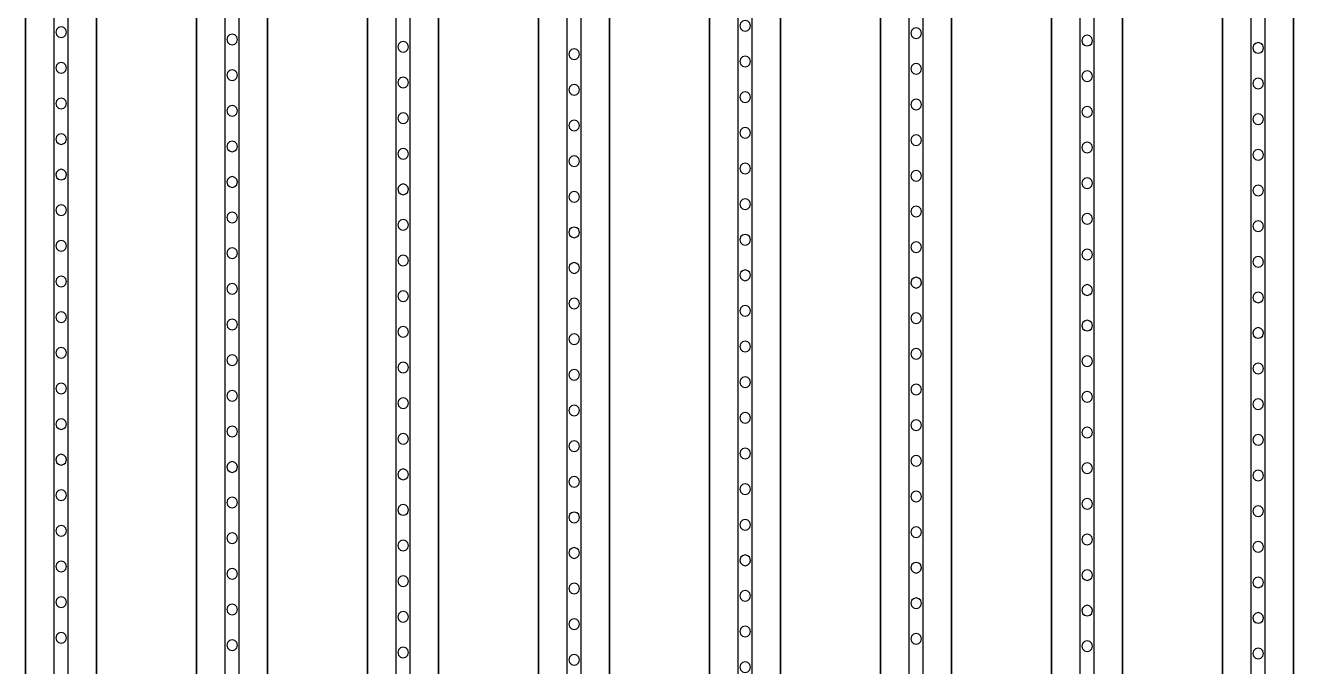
# Model space of a CAD drawing. Header units: metres. Extents: x -1550 to 1550, y -904 to 26100.
# Drawn here: x 204 to 382, y 6277.6 to 6367.6 of the extents above; entities that cross this region are included whole.
import ezdxf

# ---------------------------------------------------------------- set-up
doc = ezdxf.new("R2010")
doc.units = ezdxf.units.M
for name, color, linetype in [('Metal', 4, 'CONTINUOUS'), ('pattern_ionp', 7, 'CONTINUOUS'), ('Polyimide', 3, 'CONTINUOUS'), ('Polyimide_Negative', 5, 'CONTINUOUS')]:
    doc.layers.add(name, color=color, linetype=linetype)

msp = doc.modelspace()

# ---------------------------------------------------------------- linework, layer by layer
at = {"layer": 'Metal'}
for points in [[(210, 2040.25), (210, 11993.5), (208, 11993.5), (208, 11993.5), (208, 2040.25)], [(234, 2294.21), (234, 11993.5), (232, 11993.5), (232, 11993.5), (232, 2294.21)], [(258, 2548.18), (258, 11993.5), (256, 11993.5), (256, 11993.5), (256, 2548.18)], [(282, 2802.15), (282, 11993.5), (280, 11993.5), (280, 11993.5), (280, 2802.15)], [(306, 3056.12), (306, 11993.5), (304, 11993.5), (304, 11993.5), (304, 3056.12)], [(330, 3310.09), (330, 11993.5), (328, 11993.5), (328, 11993.5), (328, 3310.09)], [(354, 3564.06), (354, 11993.5), (352, 11993.5), (352, 11993.5), (352, 3564.06)], [(378, 3818.02), (378, 11993.5), (376, 11993.5), (376, 11993.5), (376, 3818.02)]]:
    msp.add_lwpolyline(points, dxfattribs=at)
at = {"layer": 'pattern_ionp'}
for points in [[(209.79, 6366.69), (209.69, 6367.06), (209.41, 6367.34), (209.04, 6367.44), (208.66, 6367.34), (208.39, 6367.06), (208.29, 6366.69), (208.39, 6366.31), (208.66, 6366.04), (209.04, 6365.94), (209.41, 6366.04), (209.69, 6366.31), (209.79, 6366.69)], [(305.79, 6367.56), (305.69, 6367.94), (305.41, 6368.21), (305.04, 6368.31), (304.66, 6368.21), (304.39, 6367.94), (304.29, 6367.56), (304.39, 6367.19), (304.66, 6366.91), (305.04, 6366.81), (305.41, 6366.91), (305.69, 6367.19), (305.79, 6367.56)], [(329.79, 6366.53), (329.69, 6366.91), (329.41, 6367.18), (329.04, 6367.28), (328.66, 6367.18), (328.39, 6366.91), (328.29, 6366.53), (328.39, 6366.16), (328.66, 6365.88), (329.04, 6365.78), (329.41, 6365.88), (329.69, 6366.16), (329.79, 6366.53)], [(233.79, 6365.66), (233.69, 6366.03), (233.41, 6366.31), (233.04, 6366.41), (232.66, 6366.31), (232.39, 6366.03), (232.29, 6365.66), (232.39, 6365.28), (232.66, 6365.01), (233.04, 6364.91), (233.41, 6365.01), (233.69, 6365.28), (233.79, 6365.66)], [(257.79, 6364.63), (257.69, 6365), (257.41, 6365.28), (257.04, 6365.38), (256.66, 6365.28), (256.39, 6365), (256.29, 6364.63), (256.39, 6364.25), (256.66, 6363.98), (257.04, 6363.88), (257.41, 6363.98), (257.69, 6364.25), (257.79, 6364.63)], [(353.79, 6365.5), (353.69, 6365.87), (353.41, 6366.15), (353.04, 6366.25), (352.66, 6366.15), (352.39, 6365.87), (352.29, 6365.5), (352.39, 6365.12), (352.66, 6364.85), (353.04, 6364.75), (353.41, 6364.85), (353.69, 6365.12), (353.79, 6365.5)], [(281.79, 6363.59), (281.69, 6363.97), (281.41, 6364.24), (281.04, 6364.34), (280.66, 6364.24), (280.39, 6363.97), (280.29, 6363.59), (280.39, 6363.22), (280.66, 6362.94), (281.04, 6362.84), (281.41, 6362.94), (281.69, 6363.22), (281.79, 6363.59)], [(377.79, 6364.47), (377.69, 6364.84), (377.41, 6365.12), (377.04, 6365.22), (376.66, 6365.12), (376.39, 6364.84), (376.29, 6364.47), (376.39, 6364.09), (376.66, 6363.82), (377.04, 6363.72), (377.41, 6363.82), (377.69, 6364.09), (377.79, 6364.47)], [(209.79, 6361.69), (209.69, 6362.06), (209.41, 6362.34), (209.04, 6362.44), (208.66, 6362.34), (208.39, 6362.06), (208.29, 6361.69), (208.39, 6361.31), (208.66, 6361.04), (209.04, 6360.94), (209.41, 6361.04), (209.69, 6361.31), (209.79, 6361.69)], [(305.79, 6362.56), (305.69, 6362.94), (305.41, 6363.21), (305.04, 6363.31), (304.66, 6363.21), (304.39, 6362.94), (304.29, 6362.56), (304.39, 6362.19), (304.66, 6361.91), (305.04, 6361.81), (305.41, 6361.91), (305.69, 6362.19), (305.79, 6362.56)], [(329.79, 6361.53), (329.69, 6361.91), (329.41, 6362.18), (329.04, 6362.28), (328.66, 6362.18), (328.39, 6361.91), (328.29, 6361.53), (328.39, 6361.16), (328.66, 6360.88), (329.04, 6360.78), (329.41, 6360.88), (329.69, 6361.16), (329.79, 6361.53)], [(233.79, 6360.66), (233.69, 6361.03), (233.41, 6361.31), (233.04, 6361.41), (232.66, 6361.31), (232.39, 6361.03), (232.29, 6360.66), (232.39, 6360.28), (232.66, 6360.01), (233.04, 6359.91), (233.41, 6360.01), (233.69, 6360.28), (233.79, 6360.66)], [(257.79, 6359.63), (257.69, 6360), (257.41, 6360.28), (257.04, 6360.38), (256.66, 6360.28), (256.39, 6360), (256.29, 6359.63), (256.39, 6359.25), (256.66, 6358.98), (257.04, 6358.88), (257.41, 6358.98), (257.69, 6359.25), (257.79, 6359.63)], [(353.79, 6360.5), (353.69, 6360.87), (353.41, 6361.15), (353.04, 6361.25), (352.66, 6361.15), (352.39, 6360.87), (352.29, 6360.5), (352.39, 6360.12), (352.66, 6359.85), (353.04, 6359.75), (353.41, 6359.85), (353.69, 6360.12), (353.79, 6360.5)], [(377.79, 6359.47), (377.69, 6359.84), (377.41, 6360.12), (377.04, 6360.22), (376.66, 6360.12), (376.39, 6359.84), (376.29, 6359.47), (376.39, 6359.09), (376.66, 6358.82), (377.04, 6358.72), (377.41, 6358.82), (377.69, 6359.09), (377.79, 6359.47)], [(281.79, 6358.59), (281.69, 6358.97), (281.41, 6359.24), (281.04, 6359.34), (280.66, 6359.24), (280.39, 6358.97), (280.29, 6358.59), (280.39, 6358.22), (280.66, 6357.94), (281.04, 6357.84), (281.41, 6357.94), (281.69, 6358.22), (281.79, 6358.59)], [(305.79, 6357.56), (305.69, 6357.94), (305.41, 6358.21), (305.04, 6358.31), (304.66, 6358.21), (304.39, 6357.94), (304.29, 6357.56), (304.39, 6357.19), (304.66, 6356.91), (305.04, 6356.81), (305.41, 6356.91), (305.69, 6357.19), (305.79, 6357.56)], [(209.79, 6356.69), (209.69, 6357.06), (209.41, 6357.34), (209.04, 6357.44), (208.66, 6357.34), (208.39, 6357.06), (208.29, 6356.69), (208.39, 6356.31), (208.66, 6356.04), (209.04, 6355.94), (209.41, 6356.04), (209.69, 6356.31), (209.79, 6356.69)], [(233.79, 6355.66), (233.69, 6356.03), (233.41, 6356.31), (233.04, 6356.41), (232.66, 6356.31), (232.39, 6356.03), (232.29, 6355.66), (232.39, 6355.28), (232.66, 6355.01), (233.04, 6354.91), (233.41, 6355.01), (233.69, 6355.28), (233.79, 6355.66)], [(329.79, 6356.53), (329.69, 6356.91), (329.41, 6357.18), (329.04, 6357.28), (328.66, 6357.18), (328.39, 6356.91), (328.29, 6356.53), (328.39, 6356.16), (328.66, 6355.88), (329.04, 6355.78), (329.41, 6355.88), (329.69, 6356.16), (329.79, 6356.53)], [(257.79, 6354.63), (257.69, 6355), (257.41, 6355.28), (257.04, 6355.38), (256.66, 6355.28), (256.39, 6355), (256.29, 6354.63), (256.39, 6354.25), (256.66, 6353.98), (257.04, 6353.88), (257.41, 6353.98), (257.69, 6354.25), (257.79, 6354.63)], [(353.79, 6355.5), (353.69, 6355.87), (353.41, 6356.15), (353.04, 6356.25), (352.66, 6356.15), (352.39, 6355.87), (352.29, 6355.5), (352.39, 6355.12), (352.66, 6354.85), (353.04, 6354.75), (353.41, 6354.85), (353.69, 6355.12), (353.79, 6355.5)], [(377.79, 6354.47), (377.69, 6354.84), (377.41, 6355.12), (377.04, 6355.22), (376.66, 6355.12), (376.39, 6354.84), (376.29, 6354.47), (376.39, 6354.09), (376.66, 6353.82), (377.04, 6353.72), (377.41, 6353.82), (377.69, 6354.09), (377.79, 6354.47)], [(281.79, 6353.59), (281.69, 6353.97), (281.41, 6354.24), (281.04, 6354.34), (280.66, 6354.24), (280.39, 6353.97), (280.29, 6353.59), (280.39, 6353.22), (280.66, 6352.94), (281.04, 6352.84), (281.41, 6352.94), (281.69, 6353.22), (281.79, 6353.59)], [(305.79, 6352.56), (305.69, 6352.94), (305.41, 6353.21), (305.04, 6353.31), (304.66, 6353.21), (304.39, 6352.94), (304.29, 6352.56), (304.39, 6352.19), (304.66, 6351.91), (305.04, 6351.81), (305.41, 6351.91), (305.69, 6352.19), (305.79, 6352.56)], [(209.79, 6351.69), (209.69, 6352.06), (209.41, 6352.34), (209.04, 6352.44), (208.66, 6352.34), (208.39, 6352.06), (208.29, 6351.69), (208.39, 6351.31), (208.66, 6351.04), (209.04, 6350.94), (209.41, 6351.04), (209.69, 6351.31), (209.79, 6351.69)], [(233.79, 6350.66), (233.69, 6351.03), (233.41, 6351.31), (233.04, 6351.41), (232.66, 6351.31), (232.39, 6351.03), (232.29, 6350.66), (232.39, 6350.28), (232.66, 6350.01), (233.04, 6349.91), (233.41, 6350.01), (233.69, 6350.28), (233.79, 6350.66)], [(329.79, 6351.53), (329.69, 6351.91), (329.41, 6352.18), (329.04, 6352.28), (328.66, 6352.18), (328.39, 6351.91), (328.29, 6351.53), (328.39, 6351.16), (328.66, 6350.88), (329.04, 6350.78), (329.41, 6350.88), (329.69, 6351.16), (329.79, 6351.53)], [(353.79, 6350.5), (353.69, 6350.87), (353.41, 6351.15), (353.04, 6351.25), (352.66, 6351.15), (352.39, 6350.87), (352.29, 6350.5), (352.39, 6350.12), (352.66, 6349.85), (353.04, 6349.75), (353.41, 6349.85), (353.69, 6350.12), (353.79, 6350.5)], [(257.79, 6349.63), (257.69, 6350), (257.41, 6350.28), (257.04, 6350.38), (256.66, 6350.28), (256.39, 6350), (256.29, 6349.63), (256.39, 6349.25), (256.66, 6348.98), (257.04, 6348.88), (257.41, 6348.98), (257.69, 6349.25), (257.79, 6349.63)], [(281.79, 6348.59), (281.69, 6348.97), (281.41, 6349.24), (281.04, 6349.34), (280.66, 6349.24), (280.39, 6348.97), (280.29, 6348.59), (280.39, 6348.22), (280.66, 6347.94), (281.04, 6347.84), (281.41, 6347.94), (281.69, 6348.22), (281.79, 6348.59)], [(377.79, 6349.47), (377.69, 6349.84), (377.41, 6350.12), (377.04, 6350.22), (376.66, 6350.12), (376.39, 6349.84), (376.29, 6349.47), (376.39, 6349.09), (376.66, 6348.82), (377.04, 6348.72), (377.41, 6348.82), (377.69, 6349.09), (377.79, 6349.47)], [(305.79, 6347.56), (305.69, 6347.94), (305.41, 6348.21), (305.04, 6348.31), (304.66, 6348.21), (304.39, 6347.94), (304.29, 6347.56), (304.39, 6347.19), (304.66, 6346.91), (305.04, 6346.81), (305.41, 6346.91), (305.69, 6347.19), (305.79, 6347.56)], [(209.79, 6346.69), (209.69, 6347.06), (209.41, 6347.34), (209.04, 6347.44), (208.66, 6347.34), (208.39, 6347.06), (208.29, 6346.69), (208.39, 6346.31), (208.66, 6346.04), (209.04, 6345.94), (209.41, 6346.04), (209.69, 6346.31), (209.79, 6346.69)], [(233.79, 6345.66), (233.69, 6346.03), (233.41, 6346.31), (233.04, 6346.41), (232.66, 6346.31), (232.39, 6346.03), (232.29, 6345.66), (232.39, 6345.28), (232.66, 6345.01), (233.04, 6344.91), (233.41, 6345.01), (233.69, 6345.28), (233.79, 6345.66)], [(329.79, 6346.53), (329.69, 6346.91), (329.41, 6347.18), (329.04, 6347.28), (328.66, 6347.18), (328.39, 6346.91), (328.29, 6346.53), (328.39, 6346.16), (328.66, 6345.88), (329.04, 6345.78), (329.41, 6345.88), (329.69, 6346.16), (329.79, 6346.53)], [(353.79, 6345.5), (353.69, 6345.87), (353.41, 6346.15), (353.04, 6346.25), (352.66, 6346.15), (352.39, 6345.87), (352.29, 6345.5), (352.39, 6345.12), (352.66, 6344.85), (353.04, 6344.75), (353.41, 6344.85), (353.69, 6345.12), (353.79, 6345.5)], [(257.79, 6344.63), (257.69, 6345), (257.41, 6345.28), (257.04, 6345.38), (256.66, 6345.28), (256.39, 6345), (256.29, 6344.63), (256.39, 6344.25), (256.66, 6343.98), (257.04, 6343.88), (257.41, 6343.98), (257.69, 6344.25), (257.79, 6344.63)], [(281.79, 6343.59), (281.69, 6343.97), (281.41, 6344.24), (281.04, 6344.34), (280.66, 6344.24), (280.39, 6343.97), (280.29, 6343.59), (280.39, 6343.22), (280.66, 6342.94), (281.04, 6342.84), (281.41, 6342.94), (281.69, 6343.22), (281.79, 6343.59)], [(377.79, 6344.47), (377.69, 6344.84), (377.41, 6345.12), (377.04, 6345.22), (376.66, 6345.12), (376.39, 6344.84), (376.29, 6344.47), (376.39, 6344.09), (376.66, 6343.82), (377.04, 6343.72), (377.41, 6343.82), (377.69, 6344.09), (377.79, 6344.47)], [(209.79, 6341.69), (209.69, 6342.06), (209.41, 6342.34), (209.04, 6342.44), (208.66, 6342.34), (208.39, 6342.06), (208.29, 6341.69), (208.39, 6341.31), (208.66, 6341.04), (209.04, 6340.94), (209.41, 6341.04), (209.69, 6341.31), (209.79, 6341.69)], [(305.79, 6342.56), (305.69, 6342.94), (305.41, 6343.21), (305.04, 6343.31), (304.66, 6343.21), (304.39, 6342.94), (304.29, 6342.56), (304.39, 6342.19), (304.66, 6341.91), (305.04, 6341.81), (305.41, 6341.91), (305.69, 6342.19), (305.79, 6342.56)], [(329.79, 6341.53), (329.69, 6341.91), (329.41, 6342.18), (329.04, 6342.28), (328.66, 6342.18), (328.39, 6341.91), (328.29, 6341.53), (328.39, 6341.16), (328.66, 6340.88), (329.04, 6340.78), (329.41, 6340.88), (329.69, 6341.16), (329.79, 6341.53)], [(233.79, 6340.66), (233.69, 6341.03), (233.41, 6341.31), (233.04, 6341.41), (232.66, 6341.31), (232.39, 6341.03), (232.29, 6340.66), (232.39, 6340.28), (232.66, 6340.01), (233.04, 6339.91), (233.41, 6340.01), (233.69, 6340.28), (233.79, 6340.66)], [(257.79, 6339.63), (257.69, 6340), (257.41, 6340.28), (257.04, 6340.38), (256.66, 6340.28), (256.39, 6340), (256.29, 6339.63), (256.39, 6339.25), (256.66, 6338.98), (257.04, 6338.88), (257.41, 6338.98), (257.69, 6339.25), (257.79, 6339.63)], [(353.79, 6340.5), (353.69, 6340.87), (353.41, 6341.15), (353.04, 6341.25), (352.66, 6341.15), (352.39, 6340.87), (352.29, 6340.5), (352.39, 6340.12), (352.66, 6339.85), (353.04, 6339.75), (353.41, 6339.85), (353.69, 6340.12), (353.79, 6340.5)], [(281.79, 6338.59), (281.69, 6338.97), (281.41, 6339.24), (281.04, 6339.34), (280.66, 6339.24), (280.39, 6338.97), (280.29, 6338.59), (280.39, 6338.22), (280.66, 6337.94), (281.04, 6337.84), (281.41, 6337.94), (281.69, 6338.22), (281.79, 6338.59)], [(377.79, 6339.47), (377.69, 6339.84), (377.41, 6340.12), (377.04, 6340.22), (376.66, 6340.12), (376.39, 6339.84), (376.29, 6339.47), (376.39, 6339.09), (376.66, 6338.82), (377.04, 6338.72), (377.41, 6338.82), (377.69, 6339.09), (377.79, 6339.47)], [(209.79, 6336.69), (209.69, 6337.06), (209.41, 6337.34), (209.04, 6337.44), (208.66, 6337.34), (208.39, 6337.06), (208.29, 6336.69), (208.39, 6336.31), (208.66, 6336.04), (209.04, 6335.94), (209.41, 6336.04), (209.69, 6336.31), (209.79, 6336.69)], [(305.79, 6337.56), (305.69, 6337.94), (305.41, 6338.21), (305.04, 6338.31), (304.66, 6338.21), (304.39, 6337.94), (304.29, 6337.56), (304.39, 6337.19), (304.66, 6336.91), (305.04, 6336.81), (305.41, 6336.91), (305.69, 6337.19), (305.79, 6337.56)], [(329.79, 6336.53), (329.69, 6336.91), (329.41, 6337.18), (329.04, 6337.28), (328.66, 6337.18), (328.39, 6336.91), (328.29, 6336.53), (328.39, 6336.16), (328.66, 6335.88), (329.04, 6335.78), (329.41, 6335.88), (329.69, 6336.16), (329.79, 6336.53)], [(233.79, 6335.66), (233.69, 6336.03), (233.41, 6336.31), (233.04, 6336.41), (232.66, 6336.31), (232.39, 6336.03), (232.29, 6335.66), (232.39, 6335.28), (232.66, 6335.01), (233.04, 6334.91), (233.41, 6335.01), (233.69, 6335.28), (233.79, 6335.66)], [(257.79, 6334.63), (257.69, 6335), (257.41, 6335.28), (257.04, 6335.38), (256.66, 6335.28), (256.39, 6335), (256.29, 6334.63), (256.39, 6334.25), (256.66, 6333.98), (257.04, 6333.88), (257.41, 6333.98), (257.69, 6334.25), (257.79, 6334.63)], [(353.79, 6335.5), (353.69, 6335.87), (353.41, 6336.15), (353.04, 6336.25), (352.66, 6336.15), (352.39, 6335.87), (352.29, 6335.5), (352.39, 6335.12), (352.66, 6334.85), (353.04, 6334.75), (353.41, 6334.85), (353.69, 6335.12), (353.79, 6335.5)], [(377.79, 6334.47), (377.69, 6334.84), (377.41, 6335.12), (377.04, 6335.22), (376.66, 6335.12), (376.39, 6334.84), (376.29, 6334.47), (376.39, 6334.09), (376.66, 6333.82), (377.04, 6333.72), (377.41, 6333.82), (377.69, 6334.09), (377.79, 6334.47)], [(281.79, 6333.59), (281.69, 6333.97), (281.41, 6334.24), (281.04, 6334.34), (280.66, 6334.24), (280.39, 6333.97), (280.29, 6333.59), (280.39, 6333.22), (280.66, 6332.94), (281.04, 6332.84), (281.41, 6332.94), (281.69, 6333.22), (281.79, 6333.59)], [(305.79, 6332.56), (305.69, 6332.94), (305.41, 6333.21), (305.04, 6333.31), (304.66, 6333.21), (304.39, 6332.94), (304.29, 6332.56), (304.39, 6332.19), (304.66, 6331.91), (305.04, 6331.81), (305.41, 6331.91), (305.69, 6332.19), (305.79, 6332.56)], [(209.79, 6331.69), (209.69, 6332.06), (209.41, 6332.34), (209.04, 6332.44), (208.66, 6332.34), (208.39, 6332.06), (208.29, 6331.69), (208.39, 6331.31), (208.66, 6331.04), (209.04, 6330.94), (209.41, 6331.04), (209.69, 6331.31), (209.79, 6331.69)], [(329.79, 6331.53), (329.69, 6331.91), (329.41, 6332.18), (329.04, 6332.28), (328.66, 6332.18), (328.39, 6331.91), (328.29, 6331.53), (328.39, 6331.16), (328.66, 6330.88), (329.04, 6330.78), (329.41, 6330.88), (329.69, 6331.16), (329.79, 6331.53)], [(233.79, 6330.66), (233.69, 6331.03), (233.41, 6331.31), (233.04, 6331.41), (232.66, 6331.31), (232.39, 6331.03), (232.29, 6330.66), (232.39, 6330.28), (232.66, 6330.01), (233.04, 6329.91), (233.41, 6330.01), (233.69, 6330.28), (233.79, 6330.66)], [(257.79, 6329.63), (257.69, 6330), (257.41, 6330.28), (257.04, 6330.38), (256.66, 6330.28), (256.39, 6330), (256.29, 6329.63), (256.39, 6329.25), (256.66, 6328.98), (257.04, 6328.88), (257.41, 6328.98), (257.69, 6329.25), (257.79, 6329.63)], [(353.79, 6330.5), (353.69, 6330.87), (353.41, 6331.15), (353.04, 6331.25), (352.66, 6331.15), (352.39, 6330.87), (352.29, 6330.5), (352.39, 6330.12), (352.66, 6329.85), (353.04, 6329.75), (353.41, 6329.85), (353.69, 6330.12), (353.79, 6330.5)], [(377.79, 6329.47), (377.69, 6329.84), (377.41, 6330.12), (377.04, 6330.22), (376.66, 6330.12), (376.39, 6329.84), (376.29, 6329.47), (376.39, 6329.09), (376.66, 6328.82), (377.04, 6328.72), (377.41, 6328.82), (377.69, 6329.09), (377.79, 6329.47)], [(281.79, 6328.59), (281.69, 6328.97), (281.41, 6329.24), (281.04, 6329.34), (280.66, 6329.24), (280.39, 6328.97), (280.29, 6328.59), (280.39, 6328.22), (280.66, 6327.94), (281.04, 6327.84), (281.41, 6327.94), (281.69, 6328.22), (281.79, 6328.59)], [(305.79, 6327.56), (305.69, 6327.94), (305.41, 6328.21), (305.04, 6328.31), (304.66, 6328.21), (304.39, 6327.94), (304.29, 6327.56), (304.39, 6327.19), (304.66, 6326.91), (305.04, 6326.81), (305.41, 6326.91), (305.69, 6327.19), (305.79, 6327.56)], [(209.79, 6326.69), (209.69, 6327.06), (209.41, 6327.34), (209.04, 6327.44), (208.66, 6327.34), (208.39, 6327.06), (208.29, 6326.69), (208.39, 6326.31), (208.66, 6326.04), (209.04, 6325.94), (209.41, 6326.04), (209.69, 6326.31), (209.79, 6326.69)], [(233.79, 6325.66), (233.69, 6326.03), (233.41, 6326.31), (233.04, 6326.41), (232.66, 6326.31), (232.39, 6326.03), (232.29, 6325.66), (232.39, 6325.28), (232.66, 6325.01), (233.04, 6324.91), (233.41, 6325.01), (233.69, 6325.28), (233.79, 6325.66)], [(329.79, 6326.53), (329.69, 6326.91), (329.41, 6327.18), (329.04, 6327.28), (328.66, 6327.18), (328.39, 6326.91), (328.29, 6326.53), (328.39, 6326.16), (328.66, 6325.88), (329.04, 6325.78), (329.41, 6325.88), (329.69, 6326.16), (329.79, 6326.53)], [(353.79, 6325.5), (353.69, 6325.87), (353.41, 6326.15), (353.04, 6326.25), (352.66, 6326.15), (352.39, 6325.87), (352.29, 6325.5), (352.39, 6325.12), (352.66, 6324.85), (353.04, 6324.75), (353.41, 6324.85), (353.69, 6325.12), (353.79, 6325.5)], [(257.79, 6324.63), (257.69, 6325), (257.41, 6325.28), (257.04, 6325.38), (256.66, 6325.28), (256.39, 6325), (256.29, 6324.63), (256.39, 6324.25), (256.66, 6323.98), (257.04, 6323.88), (257.41, 6323.98), (257.69, 6324.25), (257.79, 6324.63)], [(281.79, 6323.59), (281.69, 6323.97), (281.41, 6324.24), (281.04, 6324.34), (280.66, 6324.24), (280.39, 6323.97), (280.29, 6323.59), (280.39, 6323.22), (280.66, 6322.94), (281.04, 6322.84), (281.41, 6322.94), (281.69, 6323.22), (281.79, 6323.59)], [(377.79, 6324.47), (377.69, 6324.84), (377.41, 6325.12), (377.04, 6325.22), (376.66, 6325.12), (376.39, 6324.84), (376.29, 6324.47), (376.39, 6324.09), (376.66, 6323.82), (377.04, 6323.72), (377.41, 6323.82), (377.69, 6324.09), (377.79, 6324.47)], [(305.79, 6322.56), (305.69, 6322.94), (305.41, 6323.21), (305.04, 6323.31), (304.66, 6323.21), (304.39, 6322.94), (304.29, 6322.56), (304.39, 6322.19), (304.66, 6321.91), (305.04, 6321.81), (305.41, 6321.91), (305.69, 6322.19), (305.79, 6322.56)], [(209.79, 6321.69), (209.69, 6322.06), (209.41, 6322.34), (209.04, 6322.44), (208.66, 6322.34), (208.39, 6322.06), (208.29, 6321.69), (208.39, 6321.31), (208.66, 6321.04), (209.04, 6320.94), (209.41, 6321.04), (209.69, 6321.31), (209.79, 6321.69)], [(233.79, 6320.66), (233.69, 6321.03), (233.41, 6321.31), (233.04, 6321.41), (232.66, 6321.31), (232.39, 6321.03), (232.29, 6320.66), (232.39, 6320.28), (232.66, 6320.01), (233.04, 6319.91), (233.41, 6320.01), (233.69, 6320.28), (233.79, 6320.66)], [(329.79, 6321.53), (329.69, 6321.91), (329.41, 6322.18), (329.04, 6322.28), (328.66, 6322.18), (328.39, 6321.91), (328.29, 6321.53), (328.39, 6321.16), (328.66, 6320.88), (329.04, 6320.78), (329.41, 6320.88), (329.69, 6321.16), (329.79, 6321.53)], [(353.79, 6320.5), (353.69, 6320.87), (353.41, 6321.15), (353.04, 6321.25), (352.66, 6321.15), (352.39, 6320.87), (352.29, 6320.5), (352.39, 6320.12), (352.66, 6319.85), (353.04, 6319.75), (353.41, 6319.85), (353.69, 6320.12), (353.79, 6320.5)], [(257.79, 6319.63), (257.69, 6320), (257.41, 6320.28), (257.04, 6320.38), (256.66, 6320.28), (256.39, 6320), (256.29, 6319.63), (256.39, 6319.25), (256.66, 6318.98), (257.04, 6318.88), (257.41, 6318.98), (257.69, 6319.25), (257.79, 6319.63)], [(281.79, 6318.59), (281.69, 6318.97), (281.41, 6319.24), (281.04, 6319.34), (280.66, 6319.24), (280.39, 6318.97), (280.29, 6318.59), (280.39, 6318.22), (280.66, 6317.94), (281.04, 6317.84), (281.41, 6317.94), (281.69, 6318.22), (281.79, 6318.59)], [(377.79, 6319.47), (377.69, 6319.84), (377.41, 6320.12), (377.04, 6320.22), (376.66, 6320.12), (376.39, 6319.84), (376.29, 6319.47), (376.39, 6319.09), (376.66, 6318.82), (377.04, 6318.72), (377.41, 6318.82), (377.69, 6319.09), (377.79, 6319.47)], [(209.79, 6316.69), (209.69, 6317.06), (209.41, 6317.34), (209.04, 6317.44), (208.66, 6317.34), (208.39, 6317.06), (208.29, 6316.69), (208.39, 6316.31), (208.66, 6316.04), (209.04, 6315.94), (209.41, 6316.04), (209.69, 6316.31), (209.79, 6316.69)], [(305.79, 6317.56), (305.69, 6317.94), (305.41, 6318.21), (305.04, 6318.31), (304.66, 6318.21), (304.39, 6317.94), (304.29, 6317.56), (304.39, 6317.19), (304.66, 6316.91), (305.04, 6316.81), (305.41, 6316.91), (305.69, 6317.19), (305.79, 6317.56)], [(329.79, 6316.53), (329.69, 6316.91), (329.41, 6317.18), (329.04, 6317.28), (328.66, 6317.18), (328.39, 6316.91), (328.29, 6316.53), (328.39, 6316.16), (328.66, 6315.88), (329.04, 6315.78), (329.41, 6315.88), (329.69, 6316.16), (329.79, 6316.53)], [(233.79, 6315.66), (233.69, 6316.03), (233.41, 6316.31), (233.04, 6316.41), (232.66, 6316.31), (232.39, 6316.03), (232.29, 6315.66), (232.39, 6315.28), (232.66, 6315.01), (233.04, 6314.91), (233.41, 6315.01), (233.69, 6315.28), (233.79, 6315.66)], [(353.79, 6315.5), (353.69, 6315.87), (353.41, 6316.15), (353.04, 6316.25), (352.66, 6316.15), (352.39, 6315.87), (352.29, 6315.5), (352.39, 6315.12), (352.66, 6314.85), (353.04, 6314.75), (353.41, 6314.85), (353.69, 6315.12), (353.79, 6315.5)], [(257.79, 6314.63), (257.69, 6315), (257.41, 6315.28), (257.04, 6315.38), (256.66, 6315.28), (256.39, 6315), (256.29, 6314.63), (256.39, 6314.25), (256.66, 6313.98), (257.04, 6313.88), (257.41, 6313.98), (257.69, 6314.25), (257.79, 6314.63)], [(281.79, 6313.59), (281.69, 6313.97), (281.41, 6314.24), (281.04, 6314.34), (280.66, 6314.24), (280.39, 6313.97), (280.29, 6313.59), (280.39, 6313.22), (280.66, 6312.94), (281.04, 6312.84), (281.41, 6312.94), (281.69, 6313.22), (281.79, 6313.59)], [(377.79, 6314.47), (377.69, 6314.84), (377.41, 6315.12), (377.04, 6315.22), (376.66, 6315.12), (376.39, 6314.84), (376.29, 6314.47), (376.39, 6314.09), (376.66, 6313.82), (377.04, 6313.72), (377.41, 6313.82), (377.69, 6314.09), (377.79, 6314.47)], [(209.79, 6311.69), (209.69, 6312.06), (209.41, 6312.34), (209.04, 6312.44), (208.66, 6312.34), (208.39, 6312.06), (208.29, 6311.69), (208.39, 6311.31), (208.66, 6311.04), (209.04, 6310.94), (209.41, 6311.04), (209.69, 6311.31), (209.79, 6311.69)], [(305.79, 6312.56), (305.69, 6312.94), (305.41, 6313.21), (305.04, 6313.31), (304.66, 6313.21), (304.39, 6312.94), (304.29, 6312.56), (304.39, 6312.19), (304.66, 6311.91), (305.04, 6311.81), (305.41, 6311.91), (305.69, 6312.19), (305.79, 6312.56)], [(329.79, 6311.53), (329.69, 6311.91), (329.41, 6312.18), (329.04, 6312.28), (328.66, 6312.18), (328.39, 6311.91), (328.29, 6311.53), (328.39, 6311.16), (328.66, 6310.88), (329.04, 6310.78), (329.41, 6310.88), (329.69, 6311.16), (329.79, 6311.53)], [(233.79, 6310.66), (233.69, 6311.03), (233.41, 6311.31), (233.04, 6311.41), (232.66, 6311.31), (232.39, 6311.03), (232.29, 6310.66), (232.39, 6310.28), (232.66, 6310.01), (233.04, 6309.91), (233.41, 6310.01), (233.69, 6310.28), (233.79, 6310.66)], [(257.79, 6309.63), (257.69, 6310), (257.41, 6310.28), (257.04, 6310.38), (256.66, 6310.28), (256.39, 6310), (256.29, 6309.63), (256.39, 6309.25), (256.66, 6308.98), (257.04, 6308.88), (257.41, 6308.98), (257.69, 6309.25), (257.79, 6309.63)], [(353.79, 6310.5), (353.69, 6310.87), (353.41, 6311.15), (353.04, 6311.25), (352.66, 6311.15), (352.39, 6310.87), (352.29, 6310.5), (352.39, 6310.12), (352.66, 6309.85), (353.04, 6309.75), (353.41, 6309.85), (353.69, 6310.12), (353.79, 6310.5)], [(377.79, 6309.47), (377.69, 6309.84), (377.41, 6310.12), (377.04, 6310.22), (376.66, 6310.12), (376.39, 6309.84), (376.29, 6309.47), (376.39, 6309.09), (376.66, 6308.82), (377.04, 6308.72), (377.41, 6308.82), (377.69, 6309.09), (377.79, 6309.47)], [(281.79, 6308.59), (281.69, 6308.97), (281.41, 6309.24), (281.04, 6309.34), (280.66, 6309.24), (280.39, 6308.97), (280.29, 6308.59), (280.39, 6308.22), (280.66, 6307.94), (281.04, 6307.84), (281.41, 6307.94), (281.69, 6308.22), (281.79, 6308.59)], [(209.79, 6306.69), (209.69, 6307.06), (209.41, 6307.34), (209.04, 6307.44), (208.66, 6307.34), (208.39, 6307.06), (208.29, 6306.69), (208.39, 6306.31), (208.66, 6306.04), (209.04, 6305.94), (209.41, 6306.04), (209.69, 6306.31), (209.79, 6306.69)], [(305.79, 6307.56), (305.69, 6307.94), (305.41, 6308.21), (305.04, 6308.31), (304.66, 6308.21), (304.39, 6307.94), (304.29, 6307.56), (304.39, 6307.19), (304.66, 6306.91), (305.04, 6306.81), (305.41, 6306.91), (305.69, 6307.19), (305.79, 6307.56)], [(329.79, 6306.53), (329.69, 6306.91), (329.41, 6307.18), (329.04, 6307.28), (328.66, 6307.18), (328.39, 6306.91), (328.29, 6306.53), (328.39, 6306.16), (328.66, 6305.88), (329.04, 6305.78), (329.41, 6305.88), (329.69, 6306.16), (329.79, 6306.53)], [(233.79, 6305.66), (233.69, 6306.03), (233.41, 6306.31), (233.04, 6306.41), (232.66, 6306.31), (232.39, 6306.03), (232.29, 6305.66), (232.39, 6305.28), (232.66, 6305.01), (233.04, 6304.91), (233.41, 6305.01), (233.69, 6305.28), (233.79, 6305.66)], [(257.79, 6304.63), (257.69, 6305), (257.41, 6305.28), (257.04, 6305.38), (256.66, 6305.28), (256.39, 6305), (256.29, 6304.63), (256.39, 6304.25), (256.66, 6303.98), (257.04, 6303.88), (257.41, 6303.98), (257.69, 6304.25), (257.79, 6304.63)], [(353.79, 6305.5), (353.69, 6305.87), (353.41, 6306.15), (353.04, 6306.25), (352.66, 6306.15), (352.39, 6305.87), (352.29, 6305.5), (352.39, 6305.12), (352.66, 6304.85), (353.04, 6304.75), (353.41, 6304.85), (353.69, 6305.12), (353.79, 6305.5)], [(377.79, 6304.47), (377.69, 6304.84), (377.41, 6305.12), (377.04, 6305.22), (376.66, 6305.12), (376.39, 6304.84), (376.29, 6304.47), (376.39, 6304.09), (376.66, 6303.82), (377.04, 6303.72), (377.41, 6303.82), (377.69, 6304.09), (377.79, 6304.47)], [(281.79, 6303.59), (281.69, 6303.97), (281.41, 6304.24), (281.04, 6304.34), (280.66, 6304.24), (280.39, 6303.97), (280.29, 6303.59), (280.39, 6303.22), (280.66, 6302.94), (281.04, 6302.84), (281.41, 6302.94), (281.69, 6303.22), (281.79, 6303.59)], [(305.79, 6302.56), (305.69, 6302.94), (305.41, 6303.21), (305.04, 6303.31), (304.66, 6303.21), (304.39, 6302.94), (304.29, 6302.56), (304.39, 6302.19), (304.66, 6301.91), (305.04, 6301.81), (305.41, 6301.91), (305.69, 6302.19), (305.79, 6302.56)], [(209.79, 6301.69), (209.69, 6302.06), (209.41, 6302.34), (209.04, 6302.44), (208.66, 6302.34), (208.39, 6302.06), (208.29, 6301.69), (208.39, 6301.31), (208.66, 6301.04), (209.04, 6300.94), (209.41, 6301.04), (209.69, 6301.31), (209.79, 6301.69)], [(233.79, 6300.66), (233.69, 6301.03), (233.41, 6301.31), (233.04, 6301.41), (232.66, 6301.31), (232.39, 6301.03), (232.29, 6300.66), (232.39, 6300.28), (232.66, 6300.01), (233.04, 6299.91), (233.41, 6300.01), (233.69, 6300.28), (233.79, 6300.66)], [(329.79, 6301.53), (329.69, 6301.91), (329.41, 6302.18), (329.04, 6302.28), (328.66, 6302.18), (328.39, 6301.91), (328.29, 6301.53), (328.39, 6301.16), (328.66, 6300.88), (329.04, 6300.78), (329.41, 6300.88), (329.69, 6301.16), (329.79, 6301.53)], [(353.79, 6300.5), (353.69, 6300.87), (353.41, 6301.15), (353.04, 6301.25), (352.66, 6301.15), (352.39, 6300.87), (352.29, 6300.5), (352.39, 6300.12), (352.66, 6299.85), (353.04, 6299.75), (353.41, 6299.85), (353.69, 6300.12), (353.79, 6300.5)], [(257.79, 6299.63), (257.69, 6300), (257.41, 6300.28), (257.04, 6300.38), (256.66, 6300.28), (256.39, 6300), (256.29, 6299.63), (256.39, 6299.25), (256.66, 6298.98), (257.04, 6298.88), (257.41, 6298.98), (257.69, 6299.25), (257.79, 6299.63)], [(377.79, 6299.47), (377.69, 6299.84), (377.41, 6300.12), (377.04, 6300.22), (376.66, 6300.12), (376.39, 6299.84), (376.29, 6299.47), (376.39, 6299.09), (376.66, 6298.82), (377.04, 6298.72), (377.41, 6298.82), (377.69, 6299.09), (377.79, 6299.47)], [(281.79, 6298.59), (281.69, 6298.97), (281.41, 6299.24), (281.04, 6299.34), (280.66, 6299.24), (280.39, 6298.97), (280.29, 6298.59), (280.39, 6298.22), (280.66, 6297.94), (281.04, 6297.84), (281.41, 6297.94), (281.69, 6298.22), (281.79, 6298.59)], [(305.79, 6297.56), (305.69, 6297.94), (305.41, 6298.21), (305.04, 6298.31), (304.66, 6298.21), (304.39, 6297.94), (304.29, 6297.56), (304.39, 6297.19), (304.66, 6296.91), (305.04, 6296.81), (305.41, 6296.91), (305.69, 6297.19), (305.79, 6297.56)], [(209.79, 6296.69), (209.69, 6297.06), (209.41, 6297.34), (209.04, 6297.44), (208.66, 6297.34), (208.39, 6297.06), (208.29, 6296.69), (208.39, 6296.31), (208.66, 6296.04), (209.04, 6295.94), (209.41, 6296.04), (209.69, 6296.31), (209.79, 6296.69)], [(233.79, 6295.66), (233.69, 6296.03), (233.41, 6296.31), (233.04, 6296.41), (232.66, 6296.31), (232.39, 6296.03), (232.29, 6295.66), (232.39, 6295.28), (232.66, 6295.01), (233.04, 6294.91), (233.41, 6295.01), (233.69, 6295.28), (233.79, 6295.66)], [(329.79, 6296.53), (329.69, 6296.91), (329.41, 6297.18), (329.04, 6297.28), (328.66, 6297.18), (328.39, 6296.91), (328.29, 6296.53), (328.39, 6296.16), (328.66, 6295.88), (329.04, 6295.78), (329.41, 6295.88), (329.69, 6296.16), (329.79, 6296.53)], [(353.79, 6295.5), (353.69, 6295.87), (353.41, 6296.15), (353.04, 6296.25), (352.66, 6296.15), (352.39, 6295.87), (352.29, 6295.5), (352.39, 6295.12), (352.66, 6294.85), (353.04, 6294.75), (353.41, 6294.85), (353.69, 6295.12), (353.79, 6295.5)], [(257.79, 6294.63), (257.69, 6295), (257.41, 6295.28), (257.04, 6295.38), (256.66, 6295.28), (256.39, 6295), (256.29, 6294.63), (256.39, 6294.25), (256.66, 6293.98), (257.04, 6293.88), (257.41, 6293.98), (257.69, 6294.25), (257.79, 6294.63)], [(281.79, 6293.59), (281.69, 6293.97), (281.41, 6294.24), (281.04, 6294.34), (280.66, 6294.24), (280.39, 6293.97), (280.29, 6293.59), (280.39, 6293.22), (280.66, 6292.94), (281.04, 6292.84), (281.41, 6292.94), (281.69, 6293.22), (281.79, 6293.59)], [(377.79, 6294.47), (377.69, 6294.84), (377.41, 6295.12), (377.04, 6295.22), (376.66, 6295.12), (376.39, 6294.84), (376.29, 6294.47), (376.39, 6294.09), (376.66, 6293.82), (377.04, 6293.72), (377.41, 6293.82), (377.69, 6294.09), (377.79, 6294.47)], [(209.79, 6291.69), (209.69, 6292.06), (209.41, 6292.34), (209.04, 6292.44), (208.66, 6292.34), (208.39, 6292.06), (208.29, 6291.69), (208.39, 6291.31), (208.66, 6291.04), (209.04, 6290.94), (209.41, 6291.04), (209.69, 6291.31), (209.79, 6291.69)], [(305.79, 6292.56), (305.69, 6292.94), (305.41, 6293.21), (305.04, 6293.31), (304.66, 6293.21), (304.39, 6292.94), (304.29, 6292.56), (304.39, 6292.19), (304.66, 6291.91), (305.04, 6291.81), (305.41, 6291.91), (305.69, 6292.19), (305.79, 6292.56)], [(233.79, 6290.66), (233.69, 6291.03), (233.41, 6291.31), (233.04, 6291.41), (232.66, 6291.31), (232.39, 6291.03), (232.29, 6290.66), (232.39, 6290.28), (232.66, 6290.01), (233.04, 6289.91), (233.41, 6290.01), (233.69, 6290.28), (233.79, 6290.66)], [(329.79, 6291.53), (329.69, 6291.91), (329.41, 6292.18), (329.04, 6292.28), (328.66, 6292.18), (328.39, 6291.91), (328.29, 6291.53), (328.39, 6291.16), (328.66, 6290.88), (329.04, 6290.78), (329.41, 6290.88), (329.69, 6291.16), (329.79, 6291.53)], [(353.79, 6290.5), (353.69, 6290.87), (353.41, 6291.15), (353.04, 6291.25), (352.66, 6291.15), (352.39, 6290.87), (352.29, 6290.5), (352.39, 6290.12), (352.66, 6289.85), (353.04, 6289.75), (353.41, 6289.85), (353.69, 6290.12), (353.79, 6290.5)], [(257.79, 6289.63), (257.69, 6290), (257.41, 6290.28), (257.04, 6290.38), (256.66, 6290.28), (256.39, 6290), (256.29, 6289.63), (256.39, 6289.25), (256.66, 6288.98), (257.04, 6288.88), (257.41, 6288.98), (257.69, 6289.25), (257.79, 6289.63)], [(281.79, 6288.59), (281.69, 6288.97), (281.41, 6289.24), (281.04, 6289.34), (280.66, 6289.24), (280.39, 6288.97), (280.29, 6288.59), (280.39, 6288.22), (280.66, 6287.94), (281.04, 6287.84), (281.41, 6287.94), (281.69, 6288.22), (281.79, 6288.59)], [(377.79, 6289.47), (377.69, 6289.84), (377.41, 6290.12), (377.04, 6290.22), (376.66, 6290.12), (376.39, 6289.84), (376.29, 6289.47), (376.39, 6289.09), (376.66, 6288.82), (377.04, 6288.72), (377.41, 6288.82), (377.69, 6289.09), (377.79, 6289.47)], [(209.79, 6286.69), (209.69, 6287.06), (209.41, 6287.34), (209.04, 6287.44), (208.66, 6287.34), (208.39, 6287.06), (208.29, 6286.69), (208.39, 6286.31), (208.66, 6286.04), (209.04, 6285.94), (209.41, 6286.04), (209.69, 6286.31), (209.79, 6286.69)], [(305.79, 6287.56), (305.69, 6287.94), (305.41, 6288.21), (305.04, 6288.31), (304.66, 6288.21), (304.39, 6287.94), (304.29, 6287.56), (304.39, 6287.19), (304.66, 6286.91), (305.04, 6286.81), (305.41, 6286.91), (305.69, 6287.19), (305.79, 6287.56)], [(329.79, 6286.53), (329.69, 6286.91), (329.41, 6287.18), (329.04, 6287.28), (328.66, 6287.18), (328.39, 6286.91), (328.29, 6286.53), (328.39, 6286.16), (328.66, 6285.88), (329.04, 6285.78), (329.41, 6285.88), (329.69, 6286.16), (329.79, 6286.53)], [(233.79, 6285.66), (233.69, 6286.03), (233.41, 6286.31), (233.04, 6286.41), (232.66, 6286.31), (232.39, 6286.03), (232.29, 6285.66), (232.39, 6285.28), (232.66, 6285.01), (233.04, 6284.91), (233.41, 6285.01), (233.69, 6285.28), (233.79, 6285.66)], [(257.79, 6284.63), (257.69, 6285), (257.41, 6285.28), (257.04, 6285.38), (256.66, 6285.28), (256.39, 6285), (256.29, 6284.63), (256.39, 6284.25), (256.66, 6283.98), (257.04, 6283.88), (257.41, 6283.98), (257.69, 6284.25), (257.79, 6284.63)], [(353.79, 6285.5), (353.69, 6285.87), (353.41, 6286.15), (353.04, 6286.25), (352.66, 6286.15), (352.39, 6285.87), (352.29, 6285.5), (352.39, 6285.12), (352.66, 6284.85), (353.04, 6284.75), (353.41, 6284.85), (353.69, 6285.12), (353.79, 6285.5)], [(377.79, 6284.47), (377.69, 6284.84), (377.41, 6285.12), (377.04, 6285.22), (376.66, 6285.12), (376.39, 6284.84), (376.29, 6284.47), (376.39, 6284.09), (376.66, 6283.82), (377.04, 6283.72), (377.41, 6283.82), (377.69, 6284.09), (377.79, 6284.47)], [(281.79, 6283.59), (281.69, 6283.97), (281.41, 6284.24), (281.04, 6284.34), (280.66, 6284.24), (280.39, 6283.97), (280.29, 6283.59), (280.39, 6283.22), (280.66, 6282.94), (281.04, 6282.84), (281.41, 6282.94), (281.69, 6283.22), (281.79, 6283.59)], [(209.79, 6281.69), (209.69, 6282.06), (209.41, 6282.34), (209.04, 6282.44), (208.66, 6282.34), (208.39, 6282.06), (208.29, 6281.69), (208.39, 6281.31), (208.66, 6281.04), (209.04, 6280.94), (209.41, 6281.04), (209.69, 6281.31), (209.79, 6281.69)], [(305.79, 6282.56), (305.69, 6282.94), (305.41, 6283.21), (305.04, 6283.31), (304.66, 6283.21), (304.39, 6282.94), (304.29, 6282.56), (304.39, 6282.19), (304.66, 6281.91), (305.04, 6281.81), (305.41, 6281.91), (305.69, 6282.19), (305.79, 6282.56)], [(329.79, 6281.53), (329.69, 6281.91), (329.41, 6282.18), (329.04, 6282.28), (328.66, 6282.18), (328.39, 6281.91), (328.29, 6281.53), (328.39, 6281.16), (328.66, 6280.88), (329.04, 6280.78), (329.41, 6280.88), (329.69, 6281.16), (329.79, 6281.53)], [(233.79, 6280.66), (233.69, 6281.03), (233.41, 6281.31), (233.04, 6281.41), (232.66, 6281.31), (232.39, 6281.03), (232.29, 6280.66), (232.39, 6280.28), (232.66, 6280.01), (233.04, 6279.91), (233.41, 6280.01), (233.69, 6280.28), (233.79, 6280.66)], [(257.79, 6279.63), (257.69, 6280), (257.41, 6280.28), (257.04, 6280.38), (256.66, 6280.28), (256.39, 6280), (256.29, 6279.63), (256.39, 6279.25), (256.66, 6278.98), (257.04, 6278.88), (257.41, 6278.98), (257.69, 6279.25), (257.79, 6279.63)], [(353.79, 6280.5), (353.69, 6280.87), (353.41, 6281.15), (353.04, 6281.25), (352.66, 6281.15), (352.39, 6280.87), (352.29, 6280.5), (352.39, 6280.12), (352.66, 6279.85), (353.04, 6279.75), (353.41, 6279.85), (353.69, 6280.12), (353.79, 6280.5)], [(377.79, 6279.47), (377.69, 6279.84), (377.41, 6280.12), (377.04, 6280.22), (376.66, 6280.12), (376.39, 6279.84), (376.29, 6279.47), (376.39, 6279.09), (376.66, 6278.82), (377.04, 6278.72), (377.41, 6278.82), (377.69, 6279.09), (377.79, 6279.47)], [(281.79, 6278.59), (281.69, 6278.97), (281.41, 6279.24), (281.04, 6279.34), (280.66, 6279.24), (280.39, 6278.97), (280.29, 6278.59), (280.39, 6278.22), (280.66, 6277.94), (281.04, 6277.84), (281.41, 6277.94), (281.69, 6278.22), (281.79, 6278.59)], [(305.79, 6277.56), (305.69, 6277.94), (305.41, 6278.21), (305.04, 6278.31), (304.66, 6278.21), (304.39, 6277.94), (304.29, 6277.56), (304.39, 6277.19), (304.66, 6276.91), (305.04, 6276.81), (305.41, 6276.91), (305.69, 6277.19), (305.79, 6277.56)]]:
    msp.add_lwpolyline(points, close=True, dxfattribs=at)
at = {"layer": 'Polyimide'}
for points in [[(204, 2044.25), (204, 11978.5)], [(214, 11978.5), (214, 2044.25)], [(228, 2298.21), (228, 11978.5)], [(238, 11978.5), (238, 2298.21)], [(252, 2552.18), (252, 11978.5)], [(262, 11978.5), (262, 2552.18)], [(276, 2806.15), (276, 11978.5)], [(286, 11978.5), (286, 2806.15)], [(300, 3060.12), (300, 11978.5)], [(310, 11978.5), (310, 3060.12)], [(324, 3314.09), (324, 11978.5)], [(334, 11978.5), (334, 3314.09)], [(348, 3568.06), (348, 11978.5)], [(358, 11978.5), (358, 3568.06)], [(372, 3822.02), (372, 11978.5)], [(382, 11978.5), (382, 3822.02)]]:
    msp.add_lwpolyline(points, dxfattribs=at)
at = {"layer": 'Polyimide_Negative'}
for points in [[(204, 11978.5), (204, 2044.25)], [(214, 2044.25), (214, 11978.5)], [(228, 11978.5), (228, 2298.21)], [(238, 2298.21), (238, 11978.5)], [(252, 11978.5), (252, 2552.18)], [(262, 2552.18), (262, 11978.5)], [(276, 11978.5), (276, 2806.15)], [(286, 2806.15), (286, 11978.5)], [(300, 11978.5), (300, 3060.12)], [(310, 3060.12), (310, 11978.5)], [(324, 11978.5), (324, 3314.09)], [(334, 3314.09), (334, 11978.5)], [(348, 11978.5), (348, 3568.06)], [(358, 3568.06), (358, 11978.5)], [(372, 11978.5), (372, 3822.02)], [(382, 3822.02), (382, 11978.5)]]:
    msp.add_lwpolyline(points, dxfattribs=at)

doc.saveas('drawing.dxf')
